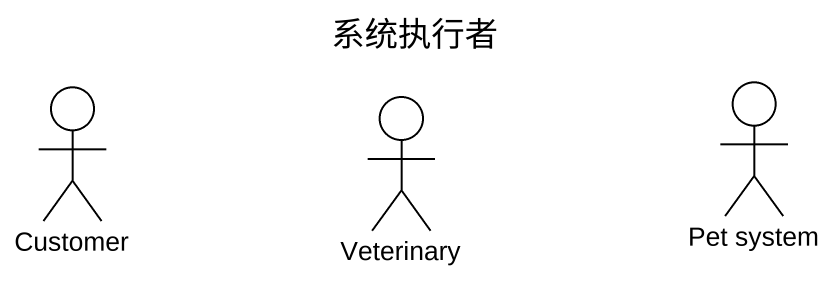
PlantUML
@startuml
title 系统执行者
actor "Pet system" as Pet_system
actor Customer
actor Veterinary
@enduml
